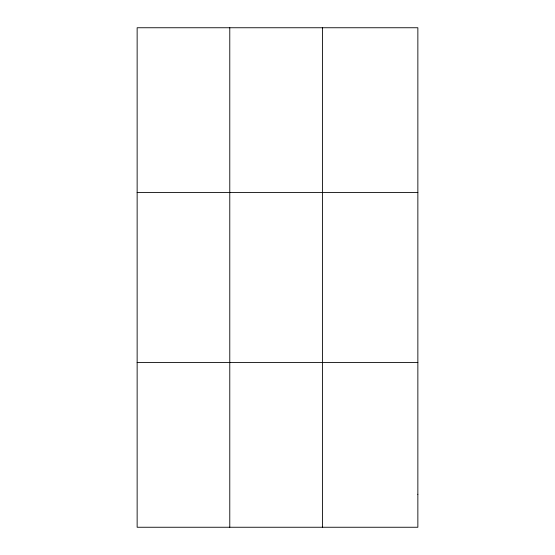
<?xml version="1.0" encoding="UTF-8"?>
<svg xmlns="http://www.w3.org/2000/svg" width="555" height="555" viewBox="0 0 555 555"><rect width="100%" height="100%" fill="white"/><g stroke="black" fill="none" stroke-linecap="round" stroke-linejoin="round"><path stroke-width="0.83" d="M229.777 527.25L229.777 27.75M322.413 527.25L322.413 27.75M137.141 192.585L417.86 192.585M137.141 362.415L417.86 362.415M417.86 494.283L417.86 527.25L137.141 527.25L137.141 27.75L417.86 27.75L417.86 494.283"/></g></svg>
